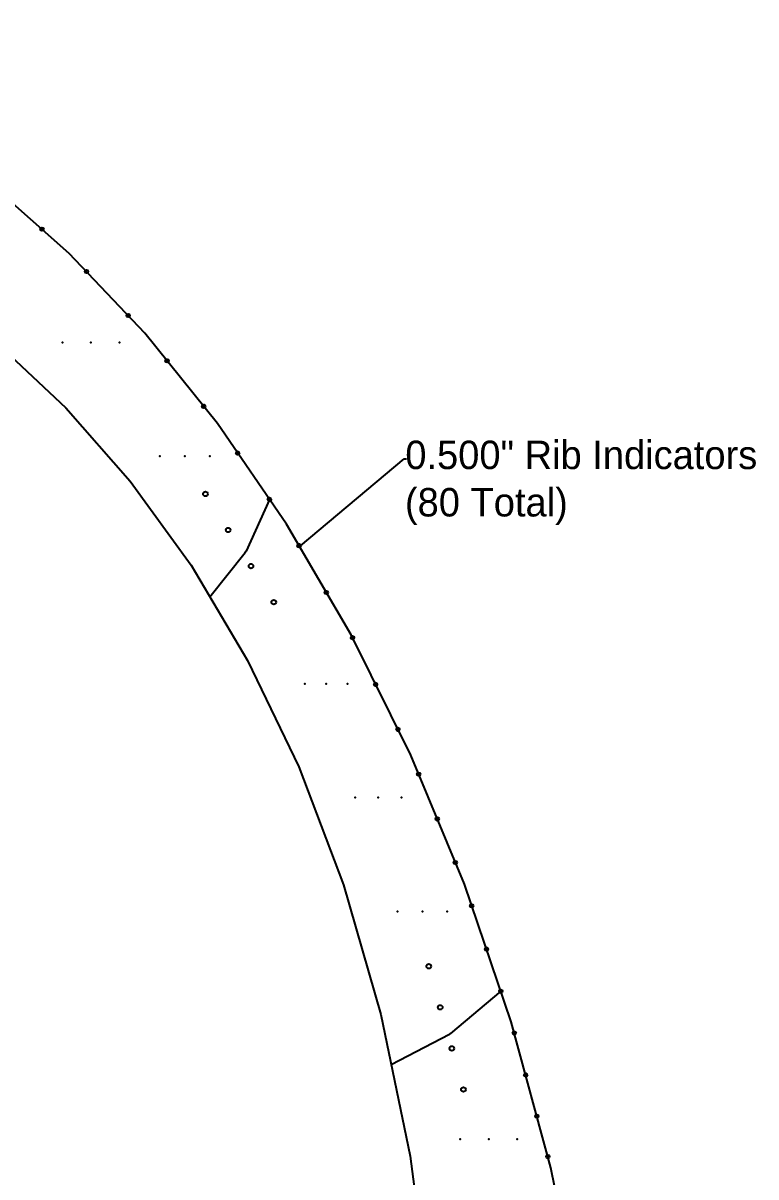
# Model space of a CAD drawing. Extents: x 2 to 431, y 2 to 326.
# Drawn here: x 271.2 to 374.2, y 163.9 to 326.1 of the extents above; entities that cross this region are included whole.
import ezdxf

# ---------------------------------------------------------------- set-up
doc = ezdxf.new("R2010")
doc.units = 0
doc.layers.get('0').update_dxf_attribs({"linetype": 'CONTINUOUS'})
for name, color, linetype in [('ANNOTATION', 7, 'CONTINUOUS'), ('DRILLING', 3, 'CONTINUOUS'), ('ENGRAVE', 4, 'CONTINUOUS'), ('RIB_INDICATION', 1, 'CONTINUOUS')]:
    doc.layers.add(name, color=color, linetype=linetype)

# ---------------------------------------------------------------- blocks, each defined once
blk = doc.blocks.new('*U199')
at = {"layer": 'ANNOTATION', "linetype": 'BYBLOCK'}
blk.add_line((324.72, 264.87), (325.08, 264.87), dxfattribs=at)
blk.add_lwpolyline([(310.15, 252.62), (324.72, 264.87)], dxfattribs=at)
at = {"layer": 'ANNOTATION'}
blk.add_solid([(310.17, 252.59), (310.01, 252.5), (310.13, 252.64)], dxfattribs=at)
for s, p in [('0.500" Rib Indicators', (324.89, 263.41)), ('(80 Total)', (324.84, 256.75))]:
    blk.add_text(s, height=4, dxfattribs=at).set_placement(p)
blk = doc.blocks.new('*U130')
at = {"layer": 'ENGRAVE'}
blk.add_point((0, 0), dxfattribs=at)
blk = doc.blocks.new('*U131')
at = {"layer": 'ENGRAVE', "color": 0, "linetype": 'BYBLOCK'}
for p in [(0, 0), (4, 0), (8, 0)]:
    blk.add_blockref('*U130', p, dxfattribs=at)
blk = doc.blocks.new('*U132')
at = {"layer": 'ENGRAVE'}
blk.add_point((0, 0), dxfattribs=at)
blk = doc.blocks.new('*U133')
at = {"layer": 'ENGRAVE', "color": 0, "linetype": 'BYBLOCK'}
for p in [(0, 0), (3.5, 0), (7, 0)]:
    blk.add_blockref('*U132', p, dxfattribs=at)
blk = doc.blocks.new('*U134')
at = {"layer": 'ENGRAVE'}
blk.add_point((0, 0), dxfattribs=at)
blk = doc.blocks.new('*U135')
at = {"layer": 'ENGRAVE', "color": 0, "linetype": 'BYBLOCK'}
for p in [(0, 0), (3.25, 0), (6.5, 0)]:
    blk.add_blockref('*U134', p, dxfattribs=at)
blk = doc.blocks.new('*U136')
at = {"layer": 'ENGRAVE'}
blk.add_point((0, 0), dxfattribs=at)
blk = doc.blocks.new('*U137')
at = {"layer": 'ENGRAVE', "color": 0, "linetype": 'BYBLOCK'}
for p in [(0, 0), (3, 0), (6, 0)]:
    blk.add_blockref('*U136', p, dxfattribs=at)
blk = doc.blocks.new('*U138')
at = {"layer": 'ENGRAVE'}
blk.add_point((0, 0), dxfattribs=at)
blk = doc.blocks.new('*U139')
at = {"layer": 'ENGRAVE', "color": 0, "linetype": 'BYBLOCK'}
for p in [(0, 0), (3.5, 0), (7, 0)]:
    blk.add_blockref('*U138', p, dxfattribs=at)
blk = doc.blocks.new('*U140')
at = {"layer": 'ENGRAVE'}
blk.add_point((0, 0), dxfattribs=at)
blk = doc.blocks.new('*U141')
at = {"layer": 'ENGRAVE', "color": 0, "linetype": 'BYBLOCK'}
for p in [(0, 0), (4, 0), (8, 0)]:
    blk.add_blockref('*U140', p, dxfattribs=at)

msp = doc.modelspace()

# ---------------------------------------------------------------- linework, layer by layer
for p, q in [((305.79, 259.153), (302.505, 251.893)), ((297.397, 245.456), (302.375, 251.68)), ((338.321, 189.982), (331.26, 184.068)), ((322.915, 179.688), (331.08, 183.948))]:
    msp.add_line(p, q)
for points in [[(354.242, 105.213), (352.913, 120.866), (349.758, 143.525), (345.348, 165.147), (339.789, 185.672), (333.188, 205.043), (325.65, 223.201), (317.283, 240.088), (308.194, 255.644), (298.488, 269.812), (288.273, 282.532), (277.655, 293.746), (266.741, 303.396), (255.637, 311.423), (244.45, 317.768), (233.286, 322.372), (222.253, 325.178), (211.456, 326.126), (211.456, 326.126)], [(211.456, 304.419), (220.134, 303.802), (229.274, 301.916), (238.743, 298.714), (248.403, 294.159), (258.115, 288.213), (267.743, 280.845), (277.151, 272.021), (286.205, 261.71), (294.771, 249.88), (302.715, 236.498), (309.902, 221.533), (316.197, 204.952), (321.464, 186.725), (325.568, 166.819), (328.371, 145.205), (329.739, 121.822), (329.807, 105.193)]]:
    msp.add_lwpolyline(points)
for points in [[(302.375, 251.68, 0), (302.376, 251.682, 0), (302.377, 251.683, 0), (302.378, 251.685, 0), (302.379, 251.686, 0), (302.381, 251.688, 0), (302.382, 251.689, 0), (302.383, 251.691, 0), (302.384, 251.693, 0), (302.385, 251.694, 0), (302.387, 251.696, 0), (302.388, 251.697, 0), (302.389, 251.699, 0), (302.39, 251.7, 0), (302.391, 251.702, 0), (302.393, 251.703, 0), (302.394, 251.705, 0), (302.395, 251.707, 0), (302.396, 251.708, 0), (302.397, 251.71, 0), (302.398, 251.711, 0), (302.4, 251.713, 0), (302.401, 251.715, 0), (302.402, 251.716, 0), (302.403, 251.718, 0), (302.404, 251.719, 0), (302.405, 251.721, 0), (302.407, 251.722, 0), (302.408, 251.724, 0), (302.409, 251.726, 0), (302.41, 251.727, 0), (302.411, 251.729, 0), (302.412, 251.731, 0), (302.413, 251.732, 0), (302.414, 251.734, 0), (302.416, 251.735, 0), (302.417, 251.737, 0), (302.418, 251.739, 0), (302.419, 251.74, 0), (302.42, 251.742, 0), (302.421, 251.743, 0), (302.422, 251.745, 0), (302.423, 251.747, 0), (302.424, 251.748, 0), (302.426, 251.75, 0), (302.427, 251.752, 0), (302.428, 251.753, 0), (302.429, 251.755, 0), (302.43, 251.757, 0), (302.431, 251.758, 0), (302.432, 251.76, 0), (302.433, 251.762, 0), (302.434, 251.763, 0), (302.435, 251.765, 0), (302.436, 251.766, 0), (302.437, 251.768, 0), (302.438, 251.77, 0), (302.439, 251.771, 0), (302.441, 251.773, 0), (302.442, 251.775, 0), (302.443, 251.776, 0), (302.444, 251.778, 0), (302.445, 251.78, 0), (302.446, 251.781, 0), (302.447, 251.783, 0), (302.448, 251.785, 0), (302.449, 251.787, 0), (302.45, 251.788, 0), (302.451, 251.79, 0), (302.452, 251.792, 0), (302.453, 251.793, 0), (302.454, 251.795, 0), (302.455, 251.797, 0), (302.456, 251.798, 0), (302.457, 251.8, 0), (302.458, 251.802, 0), (302.459, 251.803, 0), (302.46, 251.805, 0), (302.461, 251.807, 0), (302.462, 251.809, 0), (302.463, 251.81, 0), (302.464, 251.812, 0), (302.465, 251.814, 0), (302.466, 251.815, 0), (302.467, 251.817, 0), (302.468, 251.819, 0), (302.469, 251.821, 0), (302.469, 251.822, 0), (302.47, 251.824, 0), (302.471, 251.826, 0), (302.472, 251.827, 0), (302.473, 251.829, 0), (302.474, 251.831, 0), (302.475, 251.833, 0), (302.476, 251.834, 0), (302.477, 251.836, 0), (302.478, 251.838, 0), (302.479, 251.84, 0), (302.48, 251.841, 0), (302.481, 251.843, 0), (302.482, 251.845, 0), (302.482, 251.847, 0), (302.483, 251.848, 0), (302.484, 251.85, 0), (302.485, 251.852, 0), (302.486, 251.854, 0), (302.487, 251.855, 0), (302.488, 251.857, 0), (302.489, 251.859, 0), (302.49, 251.861, 0), (302.49, 251.862, 0), (302.491, 251.864, 0), (302.492, 251.866, 0), (302.493, 251.868, 0), (302.494, 251.869, 0), (302.495, 251.871, 0), (302.496, 251.873, 0), (302.496, 251.875, 0), (302.497, 251.877, 0), (302.498, 251.878, 0), (302.499, 251.88, 0), (302.5, 251.882, 0), (302.501, 251.884, 0), (302.501, 251.885, 0), (302.502, 251.887, 0), (302.503, 251.889, 0), (302.504, 251.891, 0), (302.505, 251.893, 0)], [(331.08, 183.948, 0), (331.082, 183.949, 0), (331.083, 183.95, 0), (331.085, 183.951, 0), (331.086, 183.951, 0), (331.088, 183.952, 0), (331.089, 183.953, 0), (331.091, 183.954, 0), (331.092, 183.955, 0), (331.094, 183.955, 0), (331.095, 183.956, 0), (331.097, 183.957, 0), (331.098, 183.958, 0), (331.1, 183.959, 0), (331.101, 183.959, 0), (331.103, 183.96, 0), (331.104, 183.961, 0), (331.106, 183.962, 0), (331.107, 183.963, 0), (331.109, 183.964, 0), (331.11, 183.964, 0), (331.112, 183.965, 0), (331.113, 183.966, 0), (331.115, 183.967, 0), (331.116, 183.968, 0), (331.118, 183.969, 0), (331.119, 183.969, 0), (331.121, 183.97, 0), (331.122, 183.971, 0), (331.123, 183.972, 0), (331.125, 183.973, 0), (331.126, 183.974, 0), (331.128, 183.975, 0), (331.129, 183.976, 0), (331.131, 183.976, 0), (331.132, 183.977, 0), (331.134, 183.978, 0), (331.135, 183.979, 0), (331.137, 183.98, 0), (331.138, 183.981, 0), (331.14, 183.982, 0), (331.141, 183.983, 0), (331.142, 183.983, 0), (331.144, 183.984, 0), (331.145, 183.985, 0), (331.147, 183.986, 0), (331.148, 183.987, 0), (331.15, 183.988, 0), (331.151, 183.989, 0), (331.153, 183.99, 0), (331.154, 183.991, 0), (331.155, 183.992, 0), (331.157, 183.993, 0), (331.158, 183.993, 0), (331.16, 183.994, 0), (331.161, 183.995, 0), (331.163, 183.996, 0), (331.164, 183.997, 0), (331.165, 183.998, 0), (331.167, 183.999, 0), (331.168, 184, 0), (331.17, 184.001, 0), (331.171, 184.002, 0), (331.173, 184.003, 0), (331.174, 184.004, 0), (331.175, 184.005, 0), (331.177, 184.006, 0), (331.178, 184.007, 0), (331.18, 184.008, 0), (331.181, 184.009, 0), (331.182, 184.009, 0), (331.184, 184.01, 0), (331.185, 184.011, 0), (331.187, 184.012, 0), (331.188, 184.013, 0), (331.189, 184.014, 0), (331.191, 184.015, 0), (331.192, 184.016, 0), (331.194, 184.017, 0), (331.195, 184.018, 0), (331.196, 184.019, 0), (331.198, 184.02, 0), (331.199, 184.021, 0), (331.201, 184.022, 0), (331.202, 184.023, 0), (331.203, 184.024, 0), (331.205, 184.025, 0), (331.206, 184.026, 0), (331.208, 184.027, 0), (331.209, 184.028, 0), (331.21, 184.029, 0), (331.212, 184.03, 0), (331.213, 184.031, 0), (331.214, 184.032, 0), (331.216, 184.033, 0), (331.217, 184.034, 0), (331.218, 184.035, 0), (331.22, 184.036, 0), (331.221, 184.037, 0), (331.223, 184.038, 0), (331.224, 184.039, 0), (331.225, 184.04, 0), (331.227, 184.041, 0), (331.228, 184.043, 0), (331.229, 184.044, 0), (331.231, 184.045, 0), (331.232, 184.046, 0), (331.233, 184.047, 0), (331.235, 184.048, 0), (331.236, 184.049, 0), (331.237, 184.05, 0), (331.239, 184.051, 0), (331.24, 184.052, 0), (331.241, 184.053, 0), (331.243, 184.054, 0), (331.244, 184.055, 0), (331.245, 184.056, 0), (331.247, 184.057, 0), (331.248, 184.058, 0), (331.249, 184.059, 0), (331.251, 184.061, 0), (331.252, 184.062, 0), (331.253, 184.063, 0), (331.255, 184.064, 0), (331.256, 184.065, 0), (331.257, 184.066, 0), (331.258, 184.067, 0), (331.26, 184.068, 0)]]:
    msp.add_polyline3d(points)
at = {"layer": 'DRILLING'}
for centre in [(296.791, 259.917), (299.993, 254.842), (303.194, 249.768), (306.396, 244.693), (328.182, 193.499), (329.806, 187.723), (331.43, 181.947), (333.054, 176.171)]:
    msp.add_circle(centre, 0.323, dxfattribs=at)
at = {"layer": 'RIB_INDICATION'}
for centre in [(273.817, 297.14), (280.069, 291.197), (285.929, 285.008), (291.404, 278.634), (296.552, 272.224), (301.32, 265.678), (305.79, 259.153), (309.956, 252.629), (313.791, 246.065), (317.476, 239.699), (320.722, 233.148), (323.861, 226.813), (326.763, 220.521), (329.378, 214.22), (331.919, 208.099), (334.226, 201.997), (336.298, 195.916), (338.321, 189.982), (340.211, 184.115), (341.809, 178.215), (343.376, 172.43), (344.917, 166.74)]:
    msp.add_circle(centre, 0.25, dxfattribs=at)

# ---------------------------------------------------------------- block references
msp.add_blockref('*U199', (0, 0))
at = {"layer": 'ENGRAVE', "xscale": -1}
for name, p in [('*U141', (284.702, 281.213)), ('*U139', (297.396, 265.213)), ('*U137', (316.784, 233.213)), ('*U135', (324.346, 217.213)), ('*U133', (330.795, 201.213)), ('*U131', (340.621, 169.213))]:
    msp.add_blockref(name, p, dxfattribs=at)

doc.saveas('drawing.dxf')
